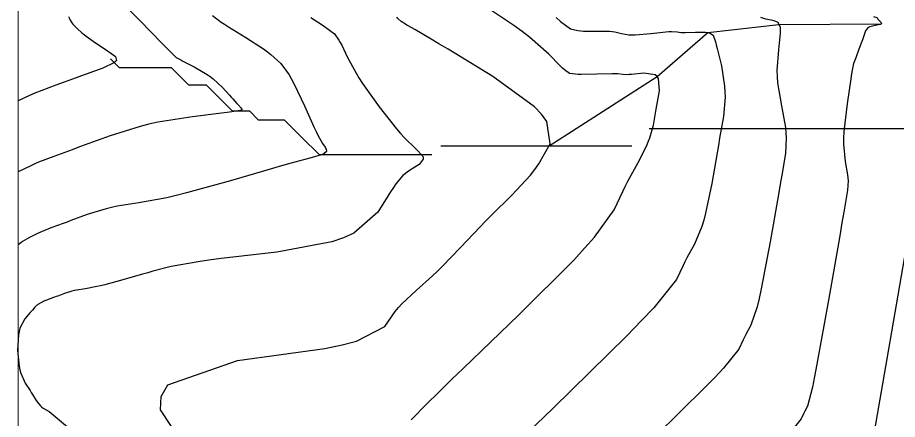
# Model space of a CAD drawing. Header units: metres. Extents: x 837117 to 838477, y 1189012 to 1191015.
# Drawn here: x 837476.4 to 837577.6, y 1189651.8 to 1189698 of the extents above; entities that cross this region are included whole.
import ezdxf

# ---------------------------------------------------------------- set-up
doc = ezdxf.new("R2010")
doc.units = ezdxf.units.M
doc.header["$LTSCALE"] = 0.3
doc.layers.add('COORD', color=7, linetype='Continuous', lineweight=20)
doc.layers.add('DRENAJE', color=5, linetype='Continuous', lineweight=25)
doc.layers.add('COTAS 10', color=1, linetype='Continuous')
doc.layers.add('COTAS INT', color=252, linetype='Continuous')

msp = doc.modelspace()

# ---------------------------------------------------------------- linework, layer by layer
at = {"layer": 'COORD'}
msp.add_lwpolyline([(837476.514, 1189013.872), (838476.514, 1189013.872), (838476.514, 1191013.872), (837476.514, 1191013.872)], close=True, dxfattribs=at)
at = {"layer": 'COTAS 10'}
for points, elevation in [([(837487.82, 1189700.409), (837490.485, 1189697.661), (837493.087, 1189695.012), (837493.584, 1189694.506), (837493.985, 1189694.098), (837494.628, 1189693.447), (837494.642, 1189693.437), (837494.647, 1189693.434), (837494.652, 1189693.43), (837494.672, 1189693.416), (837495.006, 1189693.241), (837495.208, 1189693.136), (837495.458, 1189693.007), (837496.758, 1189692.339), (837498.235, 1189691.473), (837498.597, 1189691.22), (837498.938, 1189690.961), (837499.999, 1189689.977), (837500.821, 1189689.072), (837501.011, 1189688.862), (837501.185, 1189688.671), (837501.677, 1189688.13), (837501.996, 1189687.772), (837502.06, 1189687.696), (837502.114, 1189687.63), (837502.22, 1189687.478), (837502.217, 1189687.398), (837502.201, 1189687.378), (837502.18, 1189687.36), (837502.048, 1189687.302), (837501.099, 1189687.163), (837500.562, 1189687.093), (837499.906, 1189687.01), (837496.546, 1189686.597), (837492.58, 1189685.958), (837491.543, 1189685.732), (837490.531, 1189685.484), (837487.097, 1189684.413), (837484.116, 1189683.312), (837483.391, 1189683.045), (837482.708, 1189682.795), (837480.605, 1189682.032), (837478.866, 1189681.358), (837478.414, 1189681.165), (837477.975, 1189680.97), (837476.514, 1189680.251)], 1600), ([(837538.401, 1189698.003), (837538.891, 1189697.55), (837540.038, 1189696.696), (837540.901, 1189696.511), (837541.211, 1189696.48), (837541.552, 1189696.457), (837543.041, 1189696.448), (837544.508, 1189696.436), (837544.835, 1189696.412), (837545.128, 1189696.379), (837545.904, 1189696.182), (837546.757, 1189696.026), (837547.099, 1189696.018), (837547.488, 1189696.025), (837549.275, 1189696.18), (837551.007, 1189696.363), (837551.361, 1189696.388), (837551.66, 1189696.402), (837552.289, 1189696.36), (837552.781, 1189696.285), (837552.996, 1189696.278), (837553.244, 1189696.277), (837554.42, 1189696.325), (837555.581, 1189696.324), (837555.818, 1189696.293), (837556.02, 1189696.249), (837556.444, 1189695.978), (837556.704, 1189695.22), (837556.801, 1189694.869), (837556.909, 1189694.456), (837557.391, 1189692.455), (837557.763, 1189690.1), (837557.802, 1189689.463), (837557.813, 1189688.834), (837557.622, 1189686.618), (837557.19, 1189684.116), (837557.05, 1189683.306), (837556.901, 1189682.446), (837556.286, 1189678.913), (837555.57, 1189675.495), (837555.356, 1189674.705), (837555.136, 1189673.984), (837554.286, 1189671.949), (837553.427, 1189670.357), (837553.202, 1189669.916), (837552.982, 1189669.474), (837552.233, 1189667.876), (837549.614, 1189664.629), (837548.216, 1189663.147), (837546.526, 1189661.413), (837537.99, 1189653.046), (837529.566, 1189644.951)], 1610)]:
    msp.add_lwpolyline(points, dxfattribs=dict(at, elevation=elevation))
at = {"layer": 'COTAS INT'}
for points, elevation in [([(837521.727, 1189651.747), (837521.954, 1189651.964), (837522.186, 1189652.191), (837523.068, 1189653.107), (837525.308, 1189655.345), (837526.397, 1189656.406), (837527.688, 1189657.659), (837534.045, 1189663.778), (837540.407, 1189670.117), (837541.702, 1189671.509), (837542.796, 1189672.743), (837545.059, 1189675.887), (837546.051, 1189678.001), (837546.342, 1189678.585), (837546.64, 1189679.169), (837547.775, 1189681.275), (837548.769, 1189683.221), (837548.979, 1189683.705), (837549.159, 1189684.165), (837549.573, 1189685.626), (837549.817, 1189687.027), (837549.89, 1189687.449), (837549.965, 1189687.886), (837550.258, 1189689.586), (837550.173, 1189690.989), (837550.01, 1189691.239), (837549.787, 1189691.429), (837548.478, 1189691.614), (837547.073, 1189691.463), (837546.789, 1189691.442), (837546.55, 1189691.43), (837546.067, 1189691.459), (837545.495, 1189691.517), (837545.2, 1189691.522), (837544.846, 1189691.524), (837543.077, 1189691.492), (837541.281, 1189691.466), (837540.91, 1189691.471), (837540.595, 1189691.482), (837539.916, 1189691.564), (837539.359, 1189691.978), (837539.122, 1189692.197), (837538.849, 1189692.462), (837537.56, 1189693.799), (837535.341, 1189695.747), (837534.481, 1189696.397), (837533.514, 1189697.096), (837529.135, 1189700.021)], 1608), ([(837510.158, 1189698.009), (837510.944, 1189697.508), (837511.602, 1189697.078), (837512.904, 1189696.113), (837513.406, 1189695.405), (837513.56, 1189695.137), (837513.721, 1189694.837), (837514.355, 1189693.496), (837515.33, 1189691.676), (837515.706, 1189691.074), (837516.127, 1189690.431), (837518.031, 1189687.755), (837520.023, 1189685.213), (837520.501, 1189684.654), (837520.947, 1189684.157), (837522.289, 1189682.886), (837523.03, 1189682.091), (837523.097, 1189681.894), (837523.103, 1189681.708), (837522.625, 1189681.121), (837521.809, 1189680.607), (837521.602, 1189680.467), (837521.403, 1189680.328), (837520.757, 1189679.831), (837519.957, 1189678.885), (837519.663, 1189678.463), (837519.337, 1189677.97), (837517.895, 1189675.611), (837515.107, 1189673.194), (837513.932, 1189672.666), (837512.582, 1189672.198), (837506.252, 1189671.017), (837499.845, 1189670.288), (837498.446, 1189670.105), (837497.21, 1189669.93), (837494.103, 1189669.367), (837492.007, 1189668.825), (837491.408, 1189668.663), (837490.802, 1189668.497), (837488.546, 1189667.852), (837486.482, 1189667.282), (837485.997, 1189667.162), (837485.549, 1189667.058), (837484.244, 1189666.822), (837483.227, 1189666.658), (837482.961, 1189666.6), (837482.701, 1189666.537), (837481.82, 1189666.262), (837481.056, 1189665.98), (837480.87, 1189665.911), (837480.695, 1189665.847), (837480.155, 1189665.651), (837479.709, 1189665.479), (837479.593, 1189665.429), (837479.48, 1189665.379), (837479.1, 1189665.192), (837478.778, 1189664.998), (837478.702, 1189664.944), (837478.631, 1189664.89), (837478.422, 1189664.692), (837478.143, 1189664.366), (837478.028, 1189664.232), (837477.896, 1189664.078), (837477.285, 1189663.363), (837476.719, 1189662.293), (837476.616, 1189661.915), (837476.537, 1189661.502), (837476.444, 1189659.715), (837476.613, 1189657.913), (837476.698, 1189657.49), (837476.8, 1189657.1), (837477.307, 1189655.966), (837477.879, 1189655.099), (837478.021, 1189654.878), (837478.156, 1189654.665), (837478.588, 1189653.963), (837479.052, 1189653.375), (837479.207, 1189653.233), (837479.374, 1189653.101), (837480.074, 1189652.703), (837482.418, 1189650.732)], 1604), ([(837498.871, 1189698.231), (837499.866, 1189697.489), (837500.254, 1189697.227), (837500.692, 1189696.942), (837502.683, 1189695.71), (837504.71, 1189694.408), (837505.171, 1189694.078), (837505.588, 1189693.762), (837506.733, 1189692.732), (837507.672, 1189691.409), (837507.961, 1189690.907), (837508.261, 1189690.348), (837509.447, 1189687.84), (837510.536, 1189685.421), (837510.776, 1189684.917), (837510.988, 1189684.484), (837511.532, 1189683.522), (837511.823, 1189683.08), (837511.876, 1189682.975), (837511.918, 1189682.878), (837511.969, 1189682.593), (837511.658, 1189682.332), (837511.471, 1189682.251), (837511.24, 1189682.165), (837510.042, 1189681.823), (837507.743, 1189681.201), (837506.817, 1189680.939), (837505.767, 1189680.639), (837500.931, 1189679.231), (837495.876, 1189677.835), (837494.688, 1189677.541), (837493.591, 1189677.288), (837490.395, 1189676.71), (837487.904, 1189676.308), (837487.252, 1189676.166), (837486.616, 1189676.01), (837484.459, 1189675.338), (837482.586, 1189674.646), (837482.13, 1189674.478), (837481.702, 1189674.321), (837480.38, 1189673.841), (837479.288, 1189673.418), (837479.004, 1189673.297), (837478.728, 1189673.174), (837477.796, 1189672.716), (837477.007, 1189672.243), (837476.82, 1189672.11), (837476.646, 1189671.977), (837476.514, 1189671.851)], 1602), ([(837482.31, 1189698.111), (837482.416, 1189697.894), (837482.503, 1189697.715), (837482.666, 1189697.394), (837482.787, 1189697.252), (837482.847, 1189697.187), (837482.92, 1189697.111), (837483.277, 1189696.742), (837483.868, 1189696.224), (837484.088, 1189696.053), (837484.331, 1189695.871), (837485.411, 1189695.115), (837486.518, 1189694.365), (837486.778, 1189694.187), (837487.018, 1189694.021), (837487.718, 1189693.53), (837487.836, 1189693.077), (837487.709, 1189692.935), (837487.514, 1189692.786), (837486.232, 1189692.19), (837484.349, 1189691.497), (837483.775, 1189691.288), (837483.178, 1189691.07), (837480.83, 1189690.222), (837478.445, 1189689.298), (837477.825, 1189689.034), (837477.222, 1189688.765), (837476.514, 1189688.417)], 1598), ([(837497.859, 1189645.345), (837492.87, 1189652.893), (837492.969, 1189654.443), (837493.711, 1189655.76), (837501.741, 1189658.567), (837511.771, 1189659.945), (837513.775, 1189660.361), (837515.443, 1189660.791), (837518.672, 1189662.47), (837519.859, 1189664.189), (837520.24, 1189664.645), (837520.643, 1189665.091), (837522.287, 1189666.632), (837524.159, 1189668.292), (837524.706, 1189668.814), (837525.265, 1189669.362), (837527.389, 1189671.568), (837529.636, 1189673.938), (837530.273, 1189674.59), (837530.917, 1189675.241), (837533.295, 1189677.574), (837535.442, 1189679.891), (837535.941, 1189680.531), (837536.397, 1189681.171), (837537.697, 1189683.476), (837537.311, 1189686.065), (837536.703, 1189686.884), (837535.879, 1189687.747), (837531.097, 1189691.23), (837525.95, 1189694.351), (837524.896, 1189694.985), (837524.003, 1189695.52), (837522.119, 1189696.62), (837521.375, 1189697.036), (837521.202, 1189697.14), (837521.042, 1189697.239), (837520.581, 1189697.553), (837520.228, 1189697.854), (837520.136, 1189697.944), (837520.046, 1189698.038)], 1606), ([(837561.881, 1189698.055), (837562.483, 1189697.869), (837563.127, 1189697.75), (837563.284, 1189697.711), (837563.432, 1189697.669), (837563.889, 1189697.492), (837564.141, 1189696.883), (837564.158, 1189696.568), (837564.153, 1189696.19), (837563.948, 1189694.294), (837563.789, 1189691.901), (837563.813, 1189691.209), (837563.866, 1189690.504), (837564.304, 1189687.853), (837564.759, 1189685.351), (837564.822, 1189684.74), (837564.859, 1189684.165), (837564.768, 1189682.382), (837564.335, 1189679.877), (837564.156, 1189678.846), (837563.951, 1189677.669), (837562.999, 1189672.2), (837561.98, 1189666.824), (837561.734, 1189665.705), (837561.503, 1189664.747), (837560.797, 1189662.624), (837560.215, 1189661.545), (837560.063, 1189661.246), (837559.914, 1189660.947), (837559.406, 1189659.864), (837557.632, 1189657.664), (837556.685, 1189656.661), (837555.54, 1189655.486), (837549.758, 1189649.819)], 1612), ([(837574.905, 1189698.108), (837575.28, 1189697.991), (837575.322, 1189697.934), (837575.333, 1189697.918), (837575.344, 1189697.901), (837575.382, 1189697.835), (837575.461, 1189697.738), (837575.497, 1189697.702), (837575.54, 1189697.661), (837575.75, 1189697.477), (837575.802, 1189697.288), (837575.746, 1189697.244), (837575.659, 1189697.203), (837575.09, 1189697.084), (837574.449, 1189696.929), (837574.316, 1189696.866), (837574.203, 1189696.794), (837573.956, 1189696.459), (837573.769, 1189695.901), (837573.694, 1189695.688), (837573.61, 1189695.45), (837573.219, 1189694.376), (837572.844, 1189693.366), (837572.769, 1189693.168), (837572.707, 1189693.006), (837572.587, 1189692.713), (837572.45, 1189691.964), (837572.377, 1189691.515), (837572.289, 1189690.96), (837571.845, 1189688.081), (837571.483, 1189684.893), (837571.446, 1189684.143), (837571.437, 1189683.451), (837571.636, 1189681.433), (837571.909, 1189679.929), (837571.947, 1189679.562), (837571.969, 1189679.217), (837571.915, 1189678.146), (837571.48, 1189675.638), (837571.262, 1189674.386), (837571.002, 1189672.893), (837569.711, 1189665.487), (837568.39, 1189658.153), (837568.111, 1189656.706), (837567.869, 1189655.51), (837567.308, 1189653.298), (837567.003, 1189652.733), (837566.923, 1189652.577), (837566.845, 1189652.42), (837566.579, 1189651.853), (837565.65, 1189650.7)], 1614), ([(837578.624, 1189671.398), (837576.424, 1189658.774), (837574.801, 1189649.483)], 1616)]:
    msp.add_lwpolyline(points, dxfattribs=dict(at, elevation=elevation))
at = {"layer": 'DRENAJE'}
for p, q in [((837555.818, 1189696.293), (837564.015, 1189697.188)), ((837564.015, 1189697.188), (837575.774, 1189697.266)), ((837550.01, 1189691.239), (837555.818, 1189696.293)), ((837537.603, 1189683.259), (837550.01, 1189691.239))]:
    msp.add_line(p, q, dxfattribs=at)
for points in [[(837487.12, 1189693.256, 0), (837488.119, 1189692.256, 0), (837494.117, 1189692.256, 0), (837495.117, 1189691.257, 0), (837496.117, 1189690.257, 0), (837498.116, 1189690.257, 0), (837499.116, 1189689.257, 0), (837500.115, 1189688.258, 0), (837501.115, 1189687.258, 0), (837503.114, 1189687.258, 0), (837504.114, 1189686.258, 0), (837507.113, 1189686.258, 0), (837508.113, 1189685.259, 0), (837509.112, 1189684.259, 0), (837511.112, 1189682.26, 0), (837513.111, 1189682.26, 0), (837524.107, 1189682.26, 0)], [(837549.099, 1189685.259, 0), (837593.084, 1189685.259, 0), (837594.084, 1189686.258, 0), (837595.083, 1189686.258, 0), (837596.083, 1189686.258, 0)], [(837525.107, 1189683.259, 0), (837543.101, 1189683.259, 0), (837547.099, 1189683.259, 0)]]:
    msp.add_polyline3d(points, dxfattribs=at)

doc.saveas('drawing.dxf')
